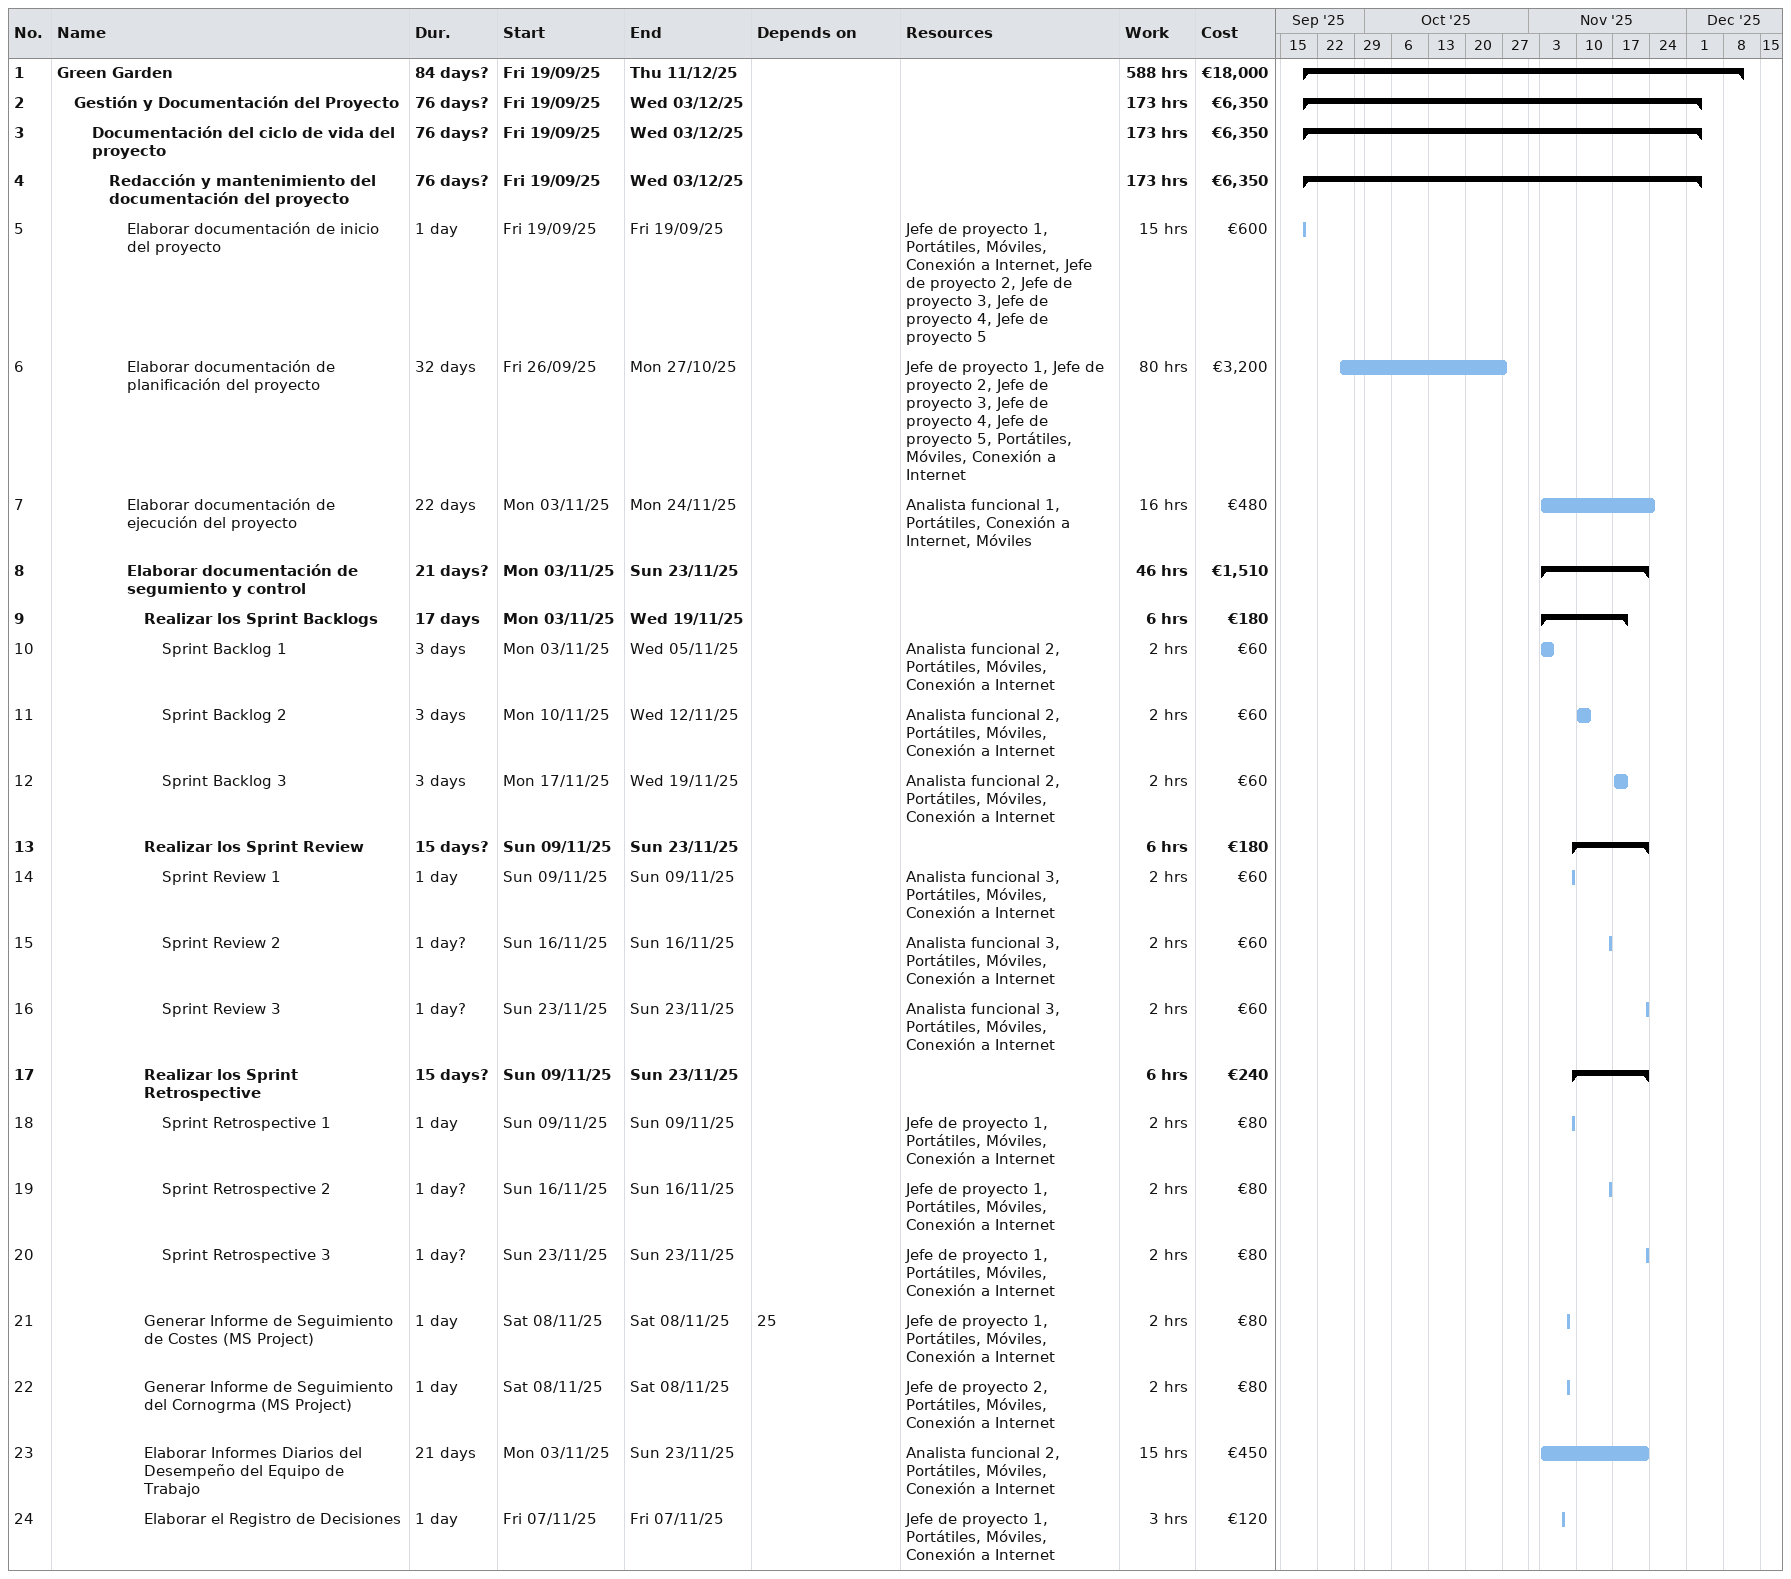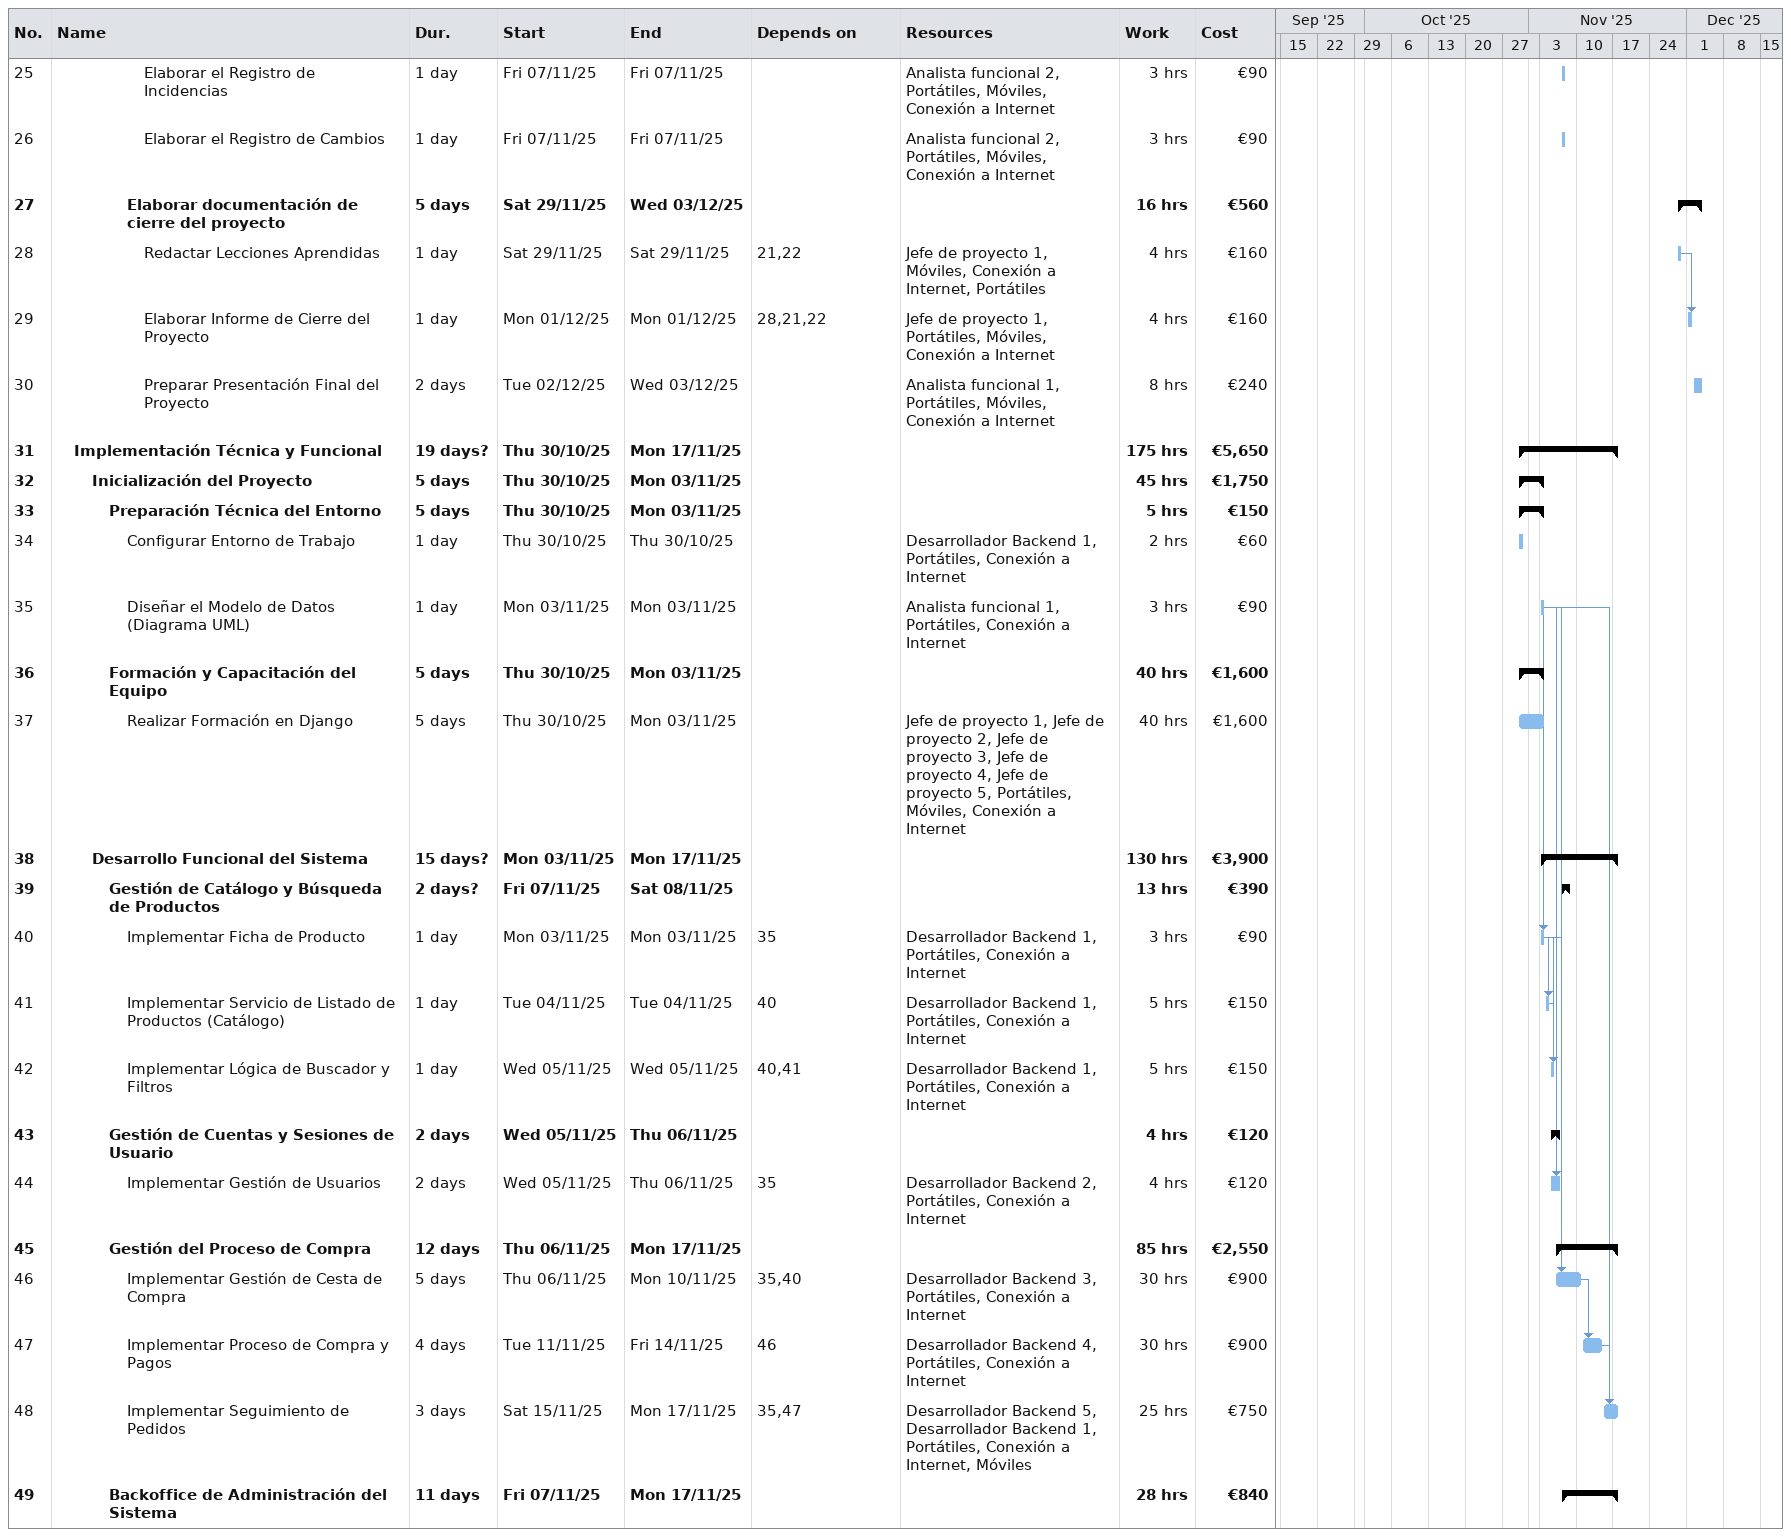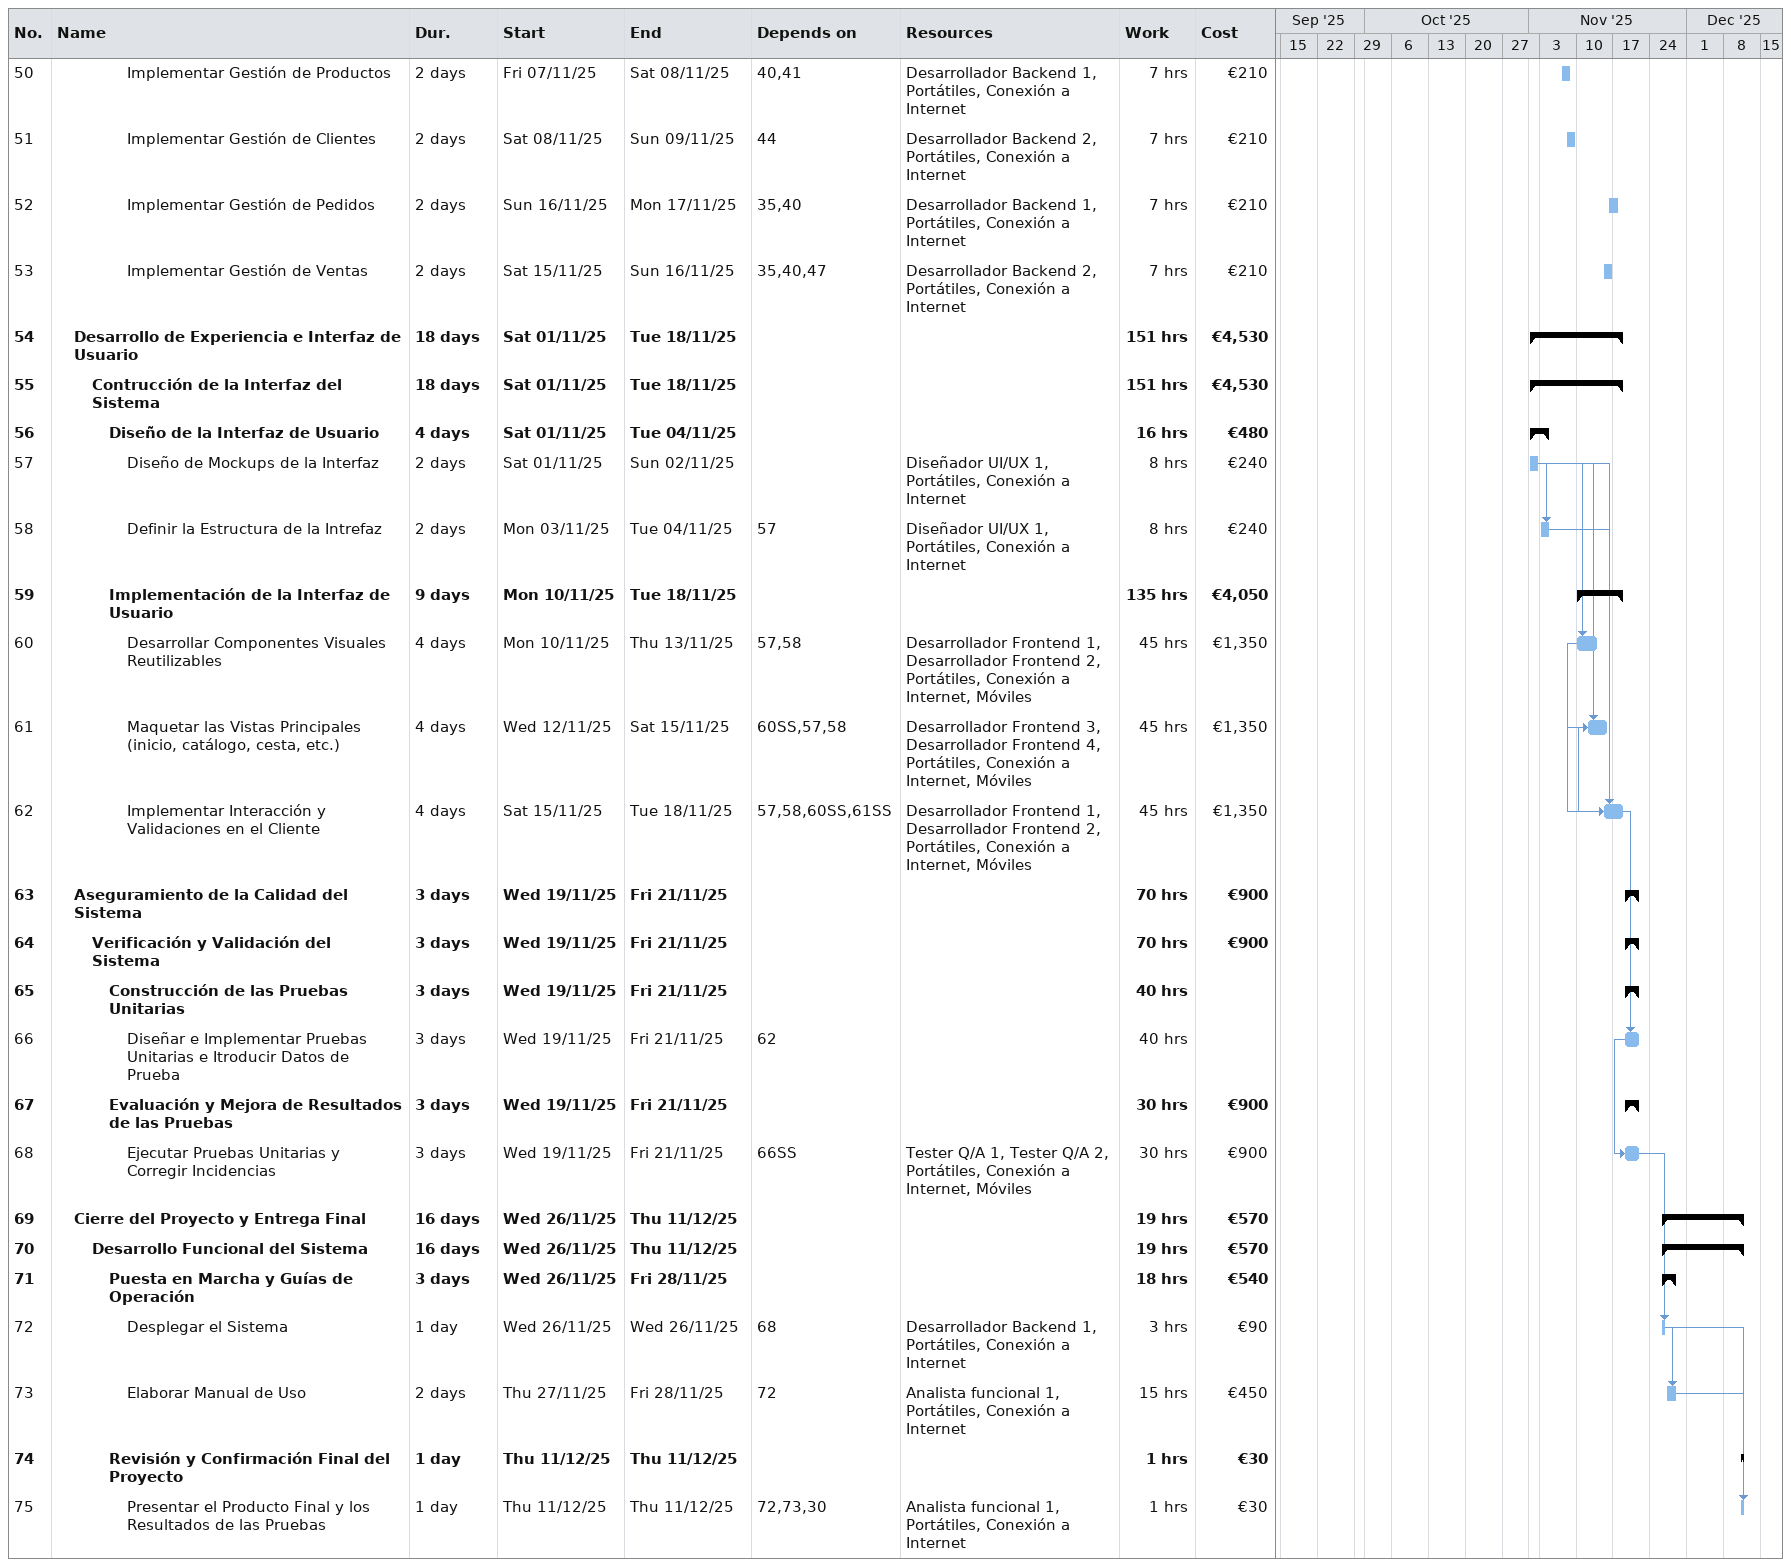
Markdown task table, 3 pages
| ID | Level | Task | Duration | Start | Finish | Predecessors | Resources | Work (h) | Cost (€) |
|---|---|---|---|---|---|---|---|---|---|
| 1 | 1 | **Green Garden** | 84d? | 2025-09-19 | 2025-12-11 |  |  | 588 | 18000 |
| 2 | 2 | **Gestión y Documentación del Proyecto** | 76d? | 2025-09-19 | 2025-12-03 |  |  | 173 | 6350 |
| 3 | 3 | **Documentación del ciclo de vida del proyecto** | 76d? | 2025-09-19 | 2025-12-03 |  |  | 173 | 6350 |
| 4 | 4 | **Redacción y mantenimiento del documentación del proyecto** | 76d? | 2025-09-19 | 2025-12-03 |  |  | 173 | 6350 |
| 5 | 5 | Elaborar documentación de inicio del proyecto | 1d | 2025-09-19 | 2025-09-19 |  | Jefe de proyecto 1, Portátiles, Móviles, Conexión a Internet, Jefe de proyecto 2, Jefe de proyecto 3, Jefe de proyecto 4, Jefe de proyecto 5 | 15 | 600 |
| 6 | 5 | Elaborar documentación de planificación del proyecto | 32d | 2025-09-26 | 2025-10-27 |  | Jefe de proyecto 1, Jefe de proyecto 2, Jefe de proyecto 3, Jefe de proyecto 4, Jefe de proyecto 5, Portátiles, Móviles, Conexión a Internet | 80 | 3200 |
| 7 | 5 | Elaborar documentación de ejecución del proyecto | 22d | 2025-11-03 | 2025-11-24 |  | Analista funcional 1, Portátiles, Conexión a Internet, Móviles | 16 | 480 |
| 8 | 5 | **Elaborar documentación de segumiento y control** | 21d? | 2025-11-03 | 2025-11-23 |  |  | 46 | 1510 |
| 9 | 6 | **Realizar los Sprint Backlogs** | 17d | 2025-11-03 | 2025-11-19 |  |  | 6 | 180 |
| 10 | 7 | Sprint Backlog 1 | 3d | 2025-11-03 | 2025-11-05 |  | Analista funcional 2, Portátiles, Móviles, Conexión a Internet | 2 | 60 |
| 11 | 7 | Sprint Backlog 2 | 3d | 2025-11-10 | 2025-11-12 |  | Analista funcional 2, Portátiles, Móviles, Conexión a Internet | 2 | 60 |
| 12 | 7 | Sprint Backlog 3 | 3d | 2025-11-17 | 2025-11-19 |  | Analista funcional 2, Portátiles, Móviles, Conexión a Internet | 2 | 60 |
| 13 | 6 | **Realizar los Sprint Review** | 15d? | 2025-11-09 | 2025-11-23 |  |  | 6 | 180 |
| 14 | 7 | Sprint Review 1 | 1d | 2025-11-09 | 2025-11-09 |  | Analista funcional 3, Portátiles, Móviles, Conexión a Internet | 2 | 60 |
| 15 | 7 | Sprint Review 2 | 1d? | 2025-11-16 | 2025-11-16 |  | Analista funcional 3, Portátiles, Móviles, Conexión a Internet | 2 | 60 |
| 16 | 7 | Sprint Review 3 | 1d? | 2025-11-23 | 2025-11-23 |  | Analista funcional 3, Portátiles, Móviles, Conexión a Internet | 2 | 60 |
| 17 | 6 | **Realizar los Sprint Retrospective** | 15d? | 2025-11-09 | 2025-11-23 |  |  | 6 | 240 |
| 18 | 7 | Sprint Retrospective 1 | 1d | 2025-11-09 | 2025-11-09 |  | Jefe de proyecto 1, Portátiles, Móviles, Conexión a Internet | 2 | 80 |
| 19 | 7 | Sprint Retrospective 2 | 1d? | 2025-11-16 | 2025-11-16 |  | Jefe de proyecto 1, Portátiles, Móviles, Conexión a Internet | 2 | 80 |
| 20 | 7 | Sprint Retrospective 3 | 1d? | 2025-11-23 | 2025-11-23 |  | Jefe de proyecto 1, Portátiles, Móviles, Conexión a Internet | 2 | 80 |
| 21 | 6 | Generar Informe de Seguimiento de Costes (MS Project) | 1d | 2025-11-08 | 2025-11-08 | 25 | Jefe de proyecto 1, Portátiles, Móviles, Conexión a Internet | 2 | 80 |
| 22 | 6 | Generar Informe de Seguimiento del Cornogrma (MS Project) | 1d | 2025-11-08 | 2025-11-08 |  | Jefe de proyecto 2, Portátiles, Móviles, Conexión a Internet | 2 | 80 |
| 23 | 6 | Elaborar Informes Diarios del Desempeño del Equipo de Trabajo | 21d | 2025-11-03 | 2025-11-23 |  | Analista funcional 2, Portátiles, Móviles, Conexión a Internet | 15 | 450 |
| 24 | 6 | Elaborar el Registro de Decisiones | 1d | 2025-11-07 | 2025-11-07 |  | Jefe de proyecto 1, Portátiles, Móviles, Conexión a Internet | 3 | 120 |
| 25 | 6 | Elaborar el Registro de Incidencias | 1d | 2025-11-07 | 2025-11-07 |  | Analista funcional 2, Portátiles, Móviles, Conexión a Internet | 3 | 90 |
| 26 | 6 | Elaborar el Registro de Cambios | 1d | 2025-11-07 | 2025-11-07 |  | Analista funcional 2, Portátiles, Móviles, Conexión a Internet | 3 | 90 |
| 27 | 5 | **Elaborar documentación de cierre del proyecto** | 5d | 2025-11-29 | 2025-12-03 |  |  | 16 | 560 |
| 28 | 6 | Redactar Lecciones Aprendidas | 1d | 2025-11-29 | 2025-11-29 | 21, 22 | Jefe de proyecto 1, Móviles, Conexión a Internet, Portátiles | 4 | 160 |
| 29 | 6 | Elaborar Informe de Cierre del Proyecto | 1d | 2025-12-01 | 2025-12-01 | 28, 21, 22 | Jefe de proyecto 1, Portátiles, Móviles, Conexión a Internet | 4 | 160 |
| 30 | 6 | Preparar Presentación Final del Proyecto | 2d | 2025-12-02 | 2025-12-03 |  | Analista funcional 1, Portátiles, Móviles, Conexión a Internet | 8 | 240 |
| 31 | 2 | **Implementación Técnica y Funcional** | 19d? | 2025-10-30 | 2025-11-17 |  |  | 175 | 5650 |
| 32 | 3 | **Inicialización del Proyecto** | 5d | 2025-10-30 | 2025-11-03 |  |  | 45 | 1750 |
| 33 | 4 | **Preparación Técnica del Entorno** | 5d | 2025-10-30 | 2025-11-03 |  |  | 5 | 150 |
| 34 | 5 | Configurar Entorno de Trabajo | 1d | 2025-10-30 | 2025-10-30 |  | Desarrollador Backend 1, Portátiles, Conexión a Internet | 2 | 60 |
| 35 | 5 | Diseñar el Modelo de Datos (Diagrama UML) | 1d | 2025-11-03 | 2025-11-03 |  | Analista funcional 1, Portátiles, Conexión a Internet | 3 | 90 |
| 36 | 4 | **Formación y Capacitación del Equipo** | 5d | 2025-10-30 | 2025-11-03 |  |  | 40 | 1600 |
| 37 | 5 | Realizar Formación en Django | 5d | 2025-10-30 | 2025-11-03 |  | Jefe de proyecto 1, Jefe de proyecto 2, Jefe de proyecto 3, Jefe de proyecto 4, Jefe de proyecto 5, Portátiles, Móviles, Conexión a Internet | 40 | 1600 |
| 38 | 3 | **Desarrollo Funcional del Sistema** | 15d? | 2025-11-03 | 2025-11-17 |  |  | 130 | 3900 |
| 39 | 4 | **Gestión de Catálogo y Búsqueda de Productos** | 2d? | 2025-11-07 | 2025-11-08 |  |  | 13 | 390 |
| 40 | 5 | Implementar Ficha de Producto | 1d | 2025-11-03 | 2025-11-03 | 35 | Desarrollador Backend 1, Portátiles, Conexión a Internet | 3 | 90 |
| 41 | 5 | Implementar Servicio de Listado de Productos (Catálogo) | 1d | 2025-11-04 | 2025-11-04 | 40 | Desarrollador Backend 1, Portátiles, Conexión a Internet | 5 | 150 |
| 42 | 5 | Implementar Lógica de Buscador y Filtros | 1d | 2025-11-05 | 2025-11-05 | 40, 41 | Desarrollador Backend 1, Portátiles, Conexión a Internet | 5 | 150 |
| 43 | 4 | **Gestión de Cuentas y Sesiones de Usuario** | 2d | 2025-11-05 | 2025-11-06 |  |  | 4 | 120 |
| 44 | 5 | Implementar Gestión de Usuarios | 2d | 2025-11-05 | 2025-11-06 | 35 | Desarrollador Backend 2, Portátiles, Conexión a Internet | 4 | 120 |
| 45 | 4 | **Gestión del Proceso de Compra** | 12d | 2025-11-06 | 2025-11-17 |  |  | 85 | 2550 |
| 46 | 5 | Implementar Gestión de Cesta de Compra | 5d | 2025-11-06 | 2025-11-10 | 35, 40 | Desarrollador Backend 3, Portátiles, Conexión a Internet | 30 | 900 |
| 47 | 5 | Implementar Proceso de Compra y Pagos | 4d | 2025-11-11 | 2025-11-14 | 46 | Desarrollador Backend 4, Portátiles, Conexión a Internet | 30 | 900 |
| 48 | 5 | Implementar Seguimiento de Pedidos | 3d | 2025-11-15 | 2025-11-17 | 35, 47 | Desarrollador Backend 5, Desarrollador Backend 1, Portátiles, Conexión a Internet, Móviles | 25 | 750 |
| 49 | 4 | **Backoffice de Administración del Sistema** | 11d | 2025-11-07 | 2025-11-17 |  |  | 28 | 840 |
| 50 | 5 | Implementar Gestión de Productos | 2d | 2025-11-07 | 2025-11-08 | 40, 41 | Desarrollador Backend 1, Portátiles, Conexión a Internet | 7 | 210 |
| 51 | 5 | Implementar Gestión de Clientes | 2d | 2025-11-08 | 2025-11-09 | 44 | Desarrollador Backend 2, Portátiles, Conexión a Internet | 7 | 210 |
| 52 | 5 | Implementar Gestión de Pedidos | 2d | 2025-11-16 | 2025-11-17 | 35, 40 | Desarrollador Backend 1, Portátiles, Conexión a Internet | 7 | 210 |
| 53 | 5 | Implementar Gestión de Ventas | 2d | 2025-11-15 | 2025-11-16 | 35, 40, 47 | Desarrollador Backend 2, Portátiles, Conexión a Internet | 7 | 210 |
| 54 | 2 | **Desarrollo de Experiencia e Interfaz de Usuario** | 18d | 2025-11-01 | 2025-11-18 |  |  | 151 | 4530 |
| 55 | 3 | **Contrucción de la Interfaz del Sistema** | 18d | 2025-11-01 | 2025-11-18 |  |  | 151 | 4530 |
| 56 | 4 | **Diseño de la Interfaz de Usuario** | 4d | 2025-11-01 | 2025-11-04 |  |  | 16 | 480 |
| 57 | 5 | Diseño de Mockups de la Interfaz | 2d | 2025-11-01 | 2025-11-02 |  | Diseñador UI/UX 1, Portátiles, Conexión a Internet | 8 | 240 |
| 58 | 5 | Definir la Estructura de la Intrefaz | 2d | 2025-11-03 | 2025-11-04 | 57 | Diseñador UI/UX 1, Portátiles, Conexión a Internet | 8 | 240 |
| 59 | 4 | **Implementación de la Interfaz de Usuario** | 9d | 2025-11-10 | 2025-11-18 |  |  | 135 | 4050 |
| 60 | 5 | Desarrollar Componentes Visuales Reutilizables | 4d | 2025-11-10 | 2025-11-13 | 57, 58 | Desarrollador Frontend 1, Desarrollador Frontend 2, Portátiles, Conexión a Internet, Móviles | 45 | 1350 |
| 61 | 5 | Maquetar las Vistas Principales (inicio, catálogo, cesta, etc.) | 4d | 2025-11-12 | 2025-11-15 | 60SS, 57, 58 | Desarrollador Frontend 3, Desarrollador Frontend 4, Portátiles, Conexión a Internet, Móviles | 45 | 1350 |
| 62 | 5 | Implementar Interacción y Validaciones en el Cliente | 4d | 2025-11-15 | 2025-11-18 | 57, 58, 60SS, 61SS | Desarrollador Frontend 1, Desarrollador Frontend 2, Portátiles, Conexión a Internet, Móviles | 45 | 1350 |
| 63 | 2 | **Aseguramiento de la Calidad del Sistema** | 3d | 2025-11-19 | 2025-11-21 |  |  | 70 | 900 |
| 64 | 3 | **Verificación y Validación del Sistema** | 3d | 2025-11-19 | 2025-11-21 |  |  | 70 | 900 |
| 65 | 4 | **Construcción de las Pruebas Unitarias** | 3d | 2025-11-19 | 2025-11-21 |  |  | 40 |  |
| 66 | 5 | Diseñar e Implementar Pruebas Unitarias e Itroducir Datos de Prueba | 3d | 2025-11-19 | 2025-11-21 | 62 |  | 40 |  |
| 67 | 4 | **Evaluación y Mejora de Resultados de las Pruebas** | 3d | 2025-11-19 | 2025-11-21 |  |  | 30 | 900 |
| 68 | 5 | Ejecutar Pruebas Unitarias y Corregir Incidencias | 3d | 2025-11-19 | 2025-11-21 | 66SS | Tester Q/A 1, Tester Q/A 2, Portátiles, Conexión a Internet, Móviles | 30 | 900 |
| 69 | 2 | **Cierre del Proyecto y Entrega Final** | 16d | 2025-11-26 | 2025-12-11 |  |  | 19 | 570 |
| 70 | 3 | **Desarrollo Funcional del Sistema** | 16d | 2025-11-26 | 2025-12-11 |  |  | 19 | 570 |
| 71 | 4 | **Puesta en Marcha y Guías de Operación** | 3d | 2025-11-26 | 2025-11-28 |  |  | 18 | 540 |
| 72 | 5 | Desplegar el Sistema | 1d | 2025-11-26 | 2025-11-26 | 68 | Desarrollador Backend 1, Portátiles, Conexión a Internet | 3 | 90 |
| 73 | 5 | Elaborar Manual de Uso | 2d | 2025-11-27 | 2025-11-28 | 72 | Analista funcional 1, Portátiles, Conexión a Internet | 15 | 450 |
| 74 | 4 | **Revisión y Confirmación Final del Proyecto** | 1d | 2025-12-11 | 2025-12-11 |  |  | 1 | 30 |
| 75 | 5 | Presentar el Producto Final y los Resultados de las Pruebas | 1d | 2025-12-11 | 2025-12-11 | 72, 73, 30 | Analista funcional 1, Portátiles, Conexión a Internet | 1 | 30 |
